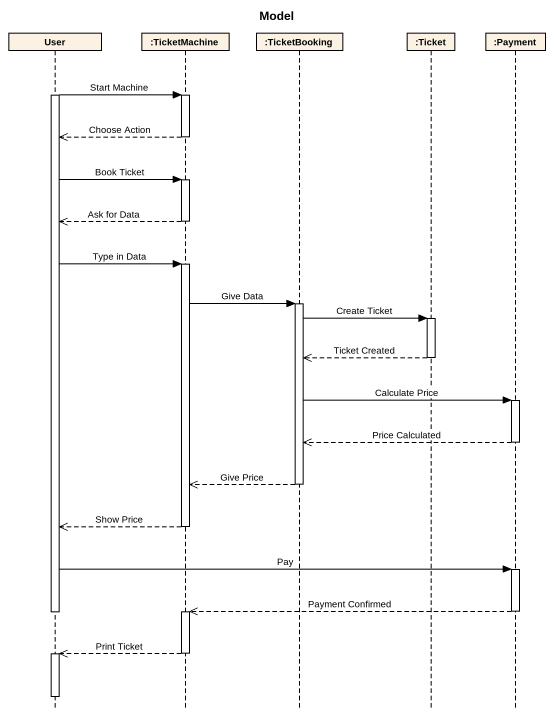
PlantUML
@startuml
title Model
hide footbox
participant User
participant ":TicketMachine" as TicketMachine
participant ":TicketBooking" as TicketBooking
participant ":Ticket" as Ticket
participant ":Payment" as Payment

activate User
User -> TicketMachine : Start Machine
activate TicketMachine
TicketMachine -->> User : Choose Action
deactivate TicketMachine
User -> TicketMachine : Book Ticket
activate TicketMachine
TicketMachine -->> User : Ask for Data
deactivate TicketMachine
User -> TicketMachine : Type in Data
activate TicketMachine
TicketMachine -> TicketBooking : Give Data
activate TicketBooking
TicketBooking -> Ticket : Create Ticket
activate Ticket
Ticket -->> TicketBooking : Ticket Created
deactivate Ticket
TicketBooking -> Payment : Calculate Price
activate Payment
Payment -->> TicketBooking : Price Calculated
deactivate Payment
TicketBooking -->> TicketMachine : Give Price
deactivate TicketBooking
TicketMachine -->> User : Show Price
deactivate TicketMachine
User -> Payment : Pay
activate Payment
Payment -->> TicketMachine : Payment Confirmed
deactivate Payment
activate TicketMachine
deactivate User
TicketMachine -->> User : Print Ticket
deactivate TicketMachine
activate User
deactivate User
@enduml
